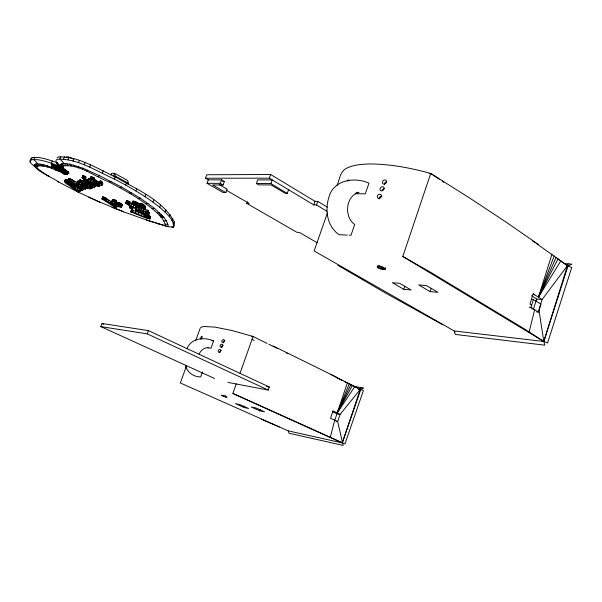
<?xml version="1.0" encoding="UTF-8"?>
<svg xmlns="http://www.w3.org/2000/svg" width="602" height="602" viewBox="0 0 602 602"><rect width="100%" height="100%" fill="white"/><g stroke="black" fill="none" stroke-linecap="round" stroke-linejoin="round"><path stroke-width="0.9" d="M89.51 197.569L88.855 197.2L100.617 202.52L77.861 191.993L78.742 192.467L57.325 181.285L58.642 181.985C50.749 176.521 40.439 173.429 34.329 165.768L34.397 164.737L35.375 164.09L37.241 163.842L43.261 164.594L60.764 170.298L64.865 171.141L65.106 170.524L65.294 171.487C64.903 175.295 61.381 173.21 61.103 170.629L65.294 171.487L68.214 173.624C65.347 175.626 61.878 173.098 62.585 169.756M89.811 179.215C94.333 178.508 92.226 182.331 97.93 184.009C99.187 185.032 100.594 184.302 99.307 182.978C99.262 178.38 104.914 183.166 101.919 185.265C97.539 185.642 92.881 182.15 89.811 179.215L90.586 177.018L92.347 177.056L94.446 178.23L93.596 180.367M58.108 164.158L57.055 163.119L61.908 170.291L62.879 168.417L65.001 169.621L64.865 171.141L68.839 173.715L68.696 172.172L61.201 166.762L60.418 165.377L60.569 164.316L63.661 163.383L69.975 164.165L82.895 168.184L99.496 175.701L121.762 187.132L140.379 198.208L154.541 208.39L163.774 217.209L166.476 221.002L167.898 224.335L168.033 226.653L146.602 220.099L168.033 226.653L173.587 227.247C173.775 218.473 165.46 212.739 159.733 207.314C145.797 196.162 130.19 187.35 114.433 179.08C96.343 171.111 78.109 158.529 57.581 159.176A28.001 6.155 21.6 0 0 57.055 163.119L62.879 168.417L62.781 170.471L63.029 169.847L63.872 170.953L64 173.805L65.49 174.256L68.214 173.624M35.827 167.386L31.176 163.578L30.1 161.885L30.16 160.583L31.033 158.394L32.245 157.551L37.896 157.415A27.271 5.832 21.8 0 1 52.246 160.997L57.739 163.007M47.979 175.882L49.492 176.702L38.934 169.884L36.707 167.318L36.775 166.43C45.654 163.97 54.737 170.351 63.082 172.849M63.759 171.931L67.003 173.797L67.063 173.128L66.19 172.578M144.939 208.977L143.931 207.449L141.207 205.718L139.626 205.259L142.87 208.014L140.161 207.397L135.706 204.04L133.072 203.13L132.019 203.514C135.503 206.373 139.845 208.315 144.254 209.187C148.957 207.246 141.086 202.55 140.71 203.626M145.692 206.825L144.736 209.142M121.634 206.802C121.025 204.379 109.895 203.152 115.96 202.994C118.963 200.105 111.152 197.945 111.716 201.979C111.889 204.176 115.14 204.387 116.848 204.966C125.374 206.614 110.866 206.26 121.386 207.096C124.591 203.235 118.12 202.626 115.697 202.016M112.446 200.075L112.551 200.933M79.697 191.263L70.976 186.063L66.995 183.016L81.977 190.563L82.64 190.556L70.878 182.113L83.911 188.84L85.665 189.194L67.891 180.367L69.004 181.849L75.137 186.357C76.221 186.612 59.606 177.838 66.325 183.723C69.26 184.483 79.554 195.665 80.781 189.63L80.435 189.367L79.697 191.263L80.021 191.677M94.71 185.476L95.432 185.235L94.341 187.418L91.481 186.537L92.588 185.943C90.45 183.685 85.439 185.213 83.565 181.857L84.611 178.922L84.114 179.584M94.68 187.192L95.515 184.859M63.541 168.176L62.864 166.972L63.18 165.941C79.622 163.902 94.755 176.672 109.451 182.158C124.253 189.878 138.904 198.103 152.035 208.48C157.227 213.349 164.481 218.263 165.302 225.9M529.128 331.958L534.561 310.128M330.265 437.3L334.735 420.211M132.606 209.014C129.37 206.065 127.842 208.277 132.606 209.014L133.328 207.103M147.753 212.754L139.333 209.33L137.211 207.427L135.713 206.998L136.391 208.239L131.161 206.034L127.887 203.965L129.49 204.153L128.896 203.596L125.683 203.024L128.971 205.598L139.047 210.294L147.467 212.777L148.513 210.708L141.921 208.111L141.192 210.03M148.513 210.708L147.731 210.775M536.849 243.84L567.453 265.617L543.802 341.484L544.84 345.179L455.315 334.441L454.254 330.972L314.124 250.944L327.405 212.988M46.723 166.912L47.144 165.573L47.882 167.175M539.189 308.856L542.116 299.525L567.453 265.617M536.691 311.926L538.489 312.099L540.972 304.191L533.447 299.548L531.649 299.39M531.604 295.755L536.841 299.066L542.116 299.525L533.139 293.829L530.001 304.078L531.536 305.086M538.489 312.099L530.972 307.411L533.447 299.548M535.991 301.053L533.492 308.984L531.694 308.811M536.043 301.602L536.841 299.066M560.898 260.764L538.451 297.2L552.011 254.074M62.841 172.864L61.585 171.675L55.369 169.719L55.76 168.5L60.576 170.494L61.652 171.623L62.751 171.668M430.114 291.624L437.887 292.316L426.509 285.574L418.736 284.919L430.114 291.624L431.182 288.403M403.739 289.299L411.038 289.946L399.668 283.316L392.369 282.707L403.739 289.299L404.792 286.146M557.429 258.852L568.025 266.001L571.734 267.536L547.564 342.997L543.802 341.484L402.806 256.467L430.739 173.451C410.82 167.935 390.292 164.022 369.568 163.962C361.524 164.248 353.118 164.745 345.879 168.62C339.761 172.059 339.618 179.885 336.977 185.627M385.069 269.463C378.011 262.344 371.743 268.635 385.069 269.463L385.619 267.822M334.825 420.143L336.969 413.807L340.085 414.432L360.267 389.396L330.588 374.376M354.819 386.567L337.158 413.047L347.422 382.699M377.311 267.22L377.868 265.587M377.966 267.649L378.515 266.016M378.816 268.101L379.651 265.648M379.824 268.53L380.652 266.084M380.908 268.913L381.743 266.468M334.208 411.663L332.974 411.068L330.536 418.247L337.677 421.581L343.148 445.405L289.058 433.237L288.185 430.851L180.329 382.962L186.334 366.4M382.007 269.229L382.834 266.784M383.03 269.455L383.587 267.822M383.918 269.576L384.475 267.943M384.618 269.576L385.167 267.943M259.944 410.865L264.556 411.843L255.805 407.908L251.207 406.944L259.944 410.865L260.44 409.465M227.962 382.405L268.236 390.066L269.305 387.026L148.453 330.618L101.979 323.492L100.812 326.593L214.59 378.5M315.072 201.331L270.674 174.497L206.802 174.753L205.515 178.222L269.35 178.177L313.808 204.921L315.072 201.331L317.781 201.384L327.307 207.148M244.171 407.546L248.558 408.472L239.837 404.574L235.457 403.656L244.171 407.546L244.653 406.162M313.808 204.921L316.517 204.981L317.781 201.384M344.487 381.593L363.375 390.645L344.946 443.937L232.876 393.452L236.293 383.813M240.025 373.293L253.073 336.473L231.905 330.498L214.763 327.082L203.747 326.525L201.662 326.976L200.263 328.075M256.369 183.52L270.892 183.58L272.217 179.9L257.686 179.893L256.369 183.52L258.642 184.867L271.141 184.934L285.22 193.347L287.259 193.377L288.554 189.735M223.696 396.44L221.355 395.228L227.014 397.23L223.696 396.44L224.2 395.025M225.163 396.936L225.667 395.522M148.581 215.087L135.608 210L147.874 215.034L148.581 215.087L149.221 212.927L148.513 212.589L147.084 216.314L149.838 218.985L146.271 218.18L130.514 211.753L131.605 209.767L143.667 214.387M149.341 213.048L148.589 213.131M82.444 169.44L82.895 168.184M269.35 178.177L270.674 174.497M202.43 371.931L200.647 376.897C193.603 376.987 187.395 372.465 185.431 365.7M186.944 348.791C191.075 338.008 204.183 336.736 213.605 340.882L210.948 348.272L207.419 347.708M195.816 340.25L199.977 328.775M317.111 242.681L299.36 232.432L296.921 232.319L246.812 203.416L247.43 201.723M225.848 192.595L212.559 184.934L223.094 184.995L224.38 181.495L221.581 179.863L208.33 179.847L207.05 183.317L223.124 192.557L225.848 192.595L227.105 189.148L219.301 184.626M207.05 183.317L220.287 183.369L221.581 179.863M100.812 326.593L147.249 333.869L148.453 330.618M173.459 223.974L174.249 221.852C162.307 199.435 136.052 189.374 115.298 176.807C97.231 168.831 78.997 156.204 58.469 156.911A27.993 6.201 21.7 0 0 57.115 157.777M165.159 212.13L165.979 209.947M169.267 216.532L170.073 214.372M172.029 220.49L172.827 218.353M149.025 217.856L149.74 215.967L148.152 214.703L147.437 216.6M149.627 218.36L150.334 216.472L149.74 215.967M149.838 218.985L150.65 216.825L150.334 216.472M149.981 218.91L150.65 216.825M159.733 207.314L160.553 205.116M139.333 209.33L140.063 207.412M140.161 207.397L140.891 205.463M141.207 205.718L141.944 203.777M138.121 214.35L138.836 212.461M140.808 207.66L141.297 206.366M145.022 196.666L145.865 194.431M141.899 206.072L142.629 204.131M141.545 207.916L142.275 205.989M142.215 208.096L142.697 206.81M143.073 206.81L143.803 204.868M147.084 216.314L142.441 213.62L147.339 217.826L140.906 215.471L141.62 213.582M143.931 207.449L144.661 205.508M143.005 210.67L143.727 208.751M144.518 208.021L145.255 206.087M144.254 209.187L144.984 207.254M144.886 208.548L145.616 206.614M143.065 213.785L143.539 212.514M144.811 211.31L145.534 209.391M143.637 216.547L144.345 214.658M144.48 214.38L144.962 213.116M144.924 214.651L145.398 213.386M144.563 216.901L145.278 215.019M145.488 215.072L145.962 213.808M146.647 211.987L147.37 210.068M145.782 215.305L146.263 214.041M147.016 212.145L147.738 210.218M146.196 215.621L146.911 213.725M147.37 212.318L148.092 210.391M147.467 212.777L148.363 210.565M145.917 217.42L146.391 216.163M146.647 215.975L147.121 214.711M147.874 215.034L148.724 212.679M148.265 214.703L148.987 212.799M152.998 202.137L153.834 199.924M147.656 216.773L149.01 213.198M148.498 214.839L149.221 212.927M148.318 217.292L149.033 215.403M128.896 203.596L129.626 201.67L127.579 200.955L126.42 201.098L125.683 203.024M129.182 204.138L130.062 201.911L129.626 201.67M129.49 204.153L130.062 201.911M129.603 205.214L130.333 203.288L136.353 206.012M129.242 207.607L130.423 205.658L129.701 207.57M129.415 207.773L130.175 205.643M135.864 190.947L136.722 188.704M129.866 207.517L130.348 206.245M131.981 203.16L132.718 201.218L133.802 201.188L137.128 202.43L139.995 204.454M130.356 207.652L130.837 206.381M131.161 206.034L131.891 204.116M132.019 203.514L132.718 201.218M132.357 203.04L133.095 201.098M130.747 207.788L131.477 205.884M132.244 203.807L132.733 202.52M131.04 207.901L131.522 206.629M133.072 203.13L133.802 201.188M131.605 208.157L132.086 206.885M130.687 211.927L131.605 209.767M132.086 208.442L132.809 206.539M134.05 203.401L134.788 201.459M132.222 208.992L132.944 207.088M130.514 211.753L131.386 211.769L132.101 209.88M132.448 208.713L134.065 205.094M134.946 203.724L135.683 201.783M131.386 211.769L131.973 211.942L132.688 210.053M134.705 204.778L134.284 204.191L137.858 206.441L134.705 204.778L135.194 203.484M131.973 211.942L132.387 212.085L133.102 210.196M135.706 204.04L136.443 202.099M140.906 215.471L132.756 212.22L133.471 210.331M135.653 205.357L136.142 204.063M136.391 204.371L137.128 202.43M135.676 207.103L136.202 205.718M135.736 207.269L136.466 205.342M135.909 206.99L136.398 205.703M135.909 207.517L136.398 206.23M136.797 205.952L137.286 204.657M135.631 210.121L136.413 208.029M136.729 207.238L137.211 205.952M137.58 205.056L138.317 203.115M135.811 210.309L136.376 208.668M136.225 210.023L136.707 208.751M135.375 213.243L136.082 211.362M138.528 205.749L139.265 203.807M137.918 207.818L138.407 206.539M138.182 208.111L138.663 206.825M138.437 208.42L138.919 207.141M139.265 206.388L140.462 203.243M138.791 208.819L139.273 207.532M140.07 205.274L140.808 203.333M140.281 205.35L141.018 203.401M139.799 206.953L141.192 203.461M115.629 204.063L116.352 202.167M116.254 207.351L114.892 206.366L115.614 204.477L116.969 205.47L116.178 207.442L114.35 206.892L102.159 199.112L102.686 196.892L104.838 197.479L112.499 202.603M116.329 204.213L117.059 202.317M115.727 207.449L116.645 205.116M117.029 204.371L117.759 202.468M115.983 207.472L116.969 205.47M116.178 207.442L116.901 205.32M117.638 204.507L118.361 202.603M117.413 206.313L117.894 205.049M117.48 206.275L117.962 205.011M125.63 185.062L126.495 182.805M117.608 206.29L118.09 205.026M118.316 204.68L119.038 202.776M117.774 206.313L118.255 205.056M117.962 206.343L118.436 205.086M118.18 206.366L118.662 205.101M118.925 204.861L119.647 202.957M118.872 206.328L119.354 205.064M119.497 205.079L120.219 203.175M128.008 184.385L128.414 183.301L127.677 180.51L114.5 173.263L111.626 173.286L110.986 174.949M120.076 205.35L120.799 203.453M120.347 205.508L121.07 203.604M120.633 205.681L121.356 203.777M120.934 205.884L121.657 203.98M121.243 206.11L121.965 204.213M120.912 207.291L121.634 205.402M121.499 206.313L122.221 204.409M121.386 207.096L122.326 204.529M125.765 203.318L126.578 200.933M126.232 202.821L126.962 200.887M126.849 202.889L127.579 200.955M127.21 202.964L127.94 201.038M127.594 203.085L128.331 201.151M128.294 203.333L129.031 201.407M113.304 176.378L114.5 173.263L115.208 176.062L114.794 177.154M114.892 206.366L104.71 199.736L105.44 197.832M105.342 200.157L106.072 198.254M106.027 200.624L106.75 198.728M114.433 179.08L115.298 176.807M106.757 201.136L107.487 199.239M108.149 202.091L108.879 200.195M109.639 203.092L110.369 201.203M110.061 203.371L110.783 201.482M110.505 203.672L111.227 201.783M111.054 204.033L112.551 199.917M111.716 201.979L112.792 199.811M111.829 202.829L112.311 201.565M112.062 201.715L113.191 199.781M111.776 204.492L112.258 203.235M112.461 201.693L112.995 201.715L113.725 199.811M112.995 201.715L113.643 201.813L114.372 199.902M112.785 205.109L113.507 203.228M113.643 201.813L114.38 202.016L115.11 200.105M114.154 203.626L114.636 202.362M115.96 202.994L114.771 202.167L115.501 200.255M113.838 205.733L115.035 202.528M115.163 202.355L115.893 200.451M114.974 203.912L115.456 202.648M115.464 202.528L116.194 200.624M115.561 202.934L116.728 201.015M115.787 202.739L116.517 200.835M558.099 258.694L538.451 297.2L554.231 255.88M97.93 184.009L98.69 182.03L93.453 178.659M102.393 173.09L103.273 170.802M98.442 184.235L99.21 182.255L98.69 182.03M98.931 184.408L100.113 180.916M99.48 183.317L100.353 180.924M98.593 186.289C94.198 183.317 77.726 175.521 93.874 184.46C95.989 185.401 99.992 188.817 99.353 184.325M99.338 184.513L99.849 183.196M101.919 185.265L101.527 184.137L99.992 183.053L100.76 181.067M98.758 186.387L99.518 184.423M99.631 184.513L100.135 183.189M98.939 186.515L99.443 185.205M99.006 186.695L99.556 185.318M100.346 183.241L101.106 181.247M101.076 183.723L101.836 181.736M101.527 184.137L102.295 182.15M101.098 185.529L101.61 184.212M101.384 185.544L102.543 182.504M101.595 185.514L102.664 182.812M101.971 198.916L102.686 196.892M102.159 199.112L103.062 196.801M101.949 198.788L103.228 198.984L103.958 197.087M104.71 199.736L104.108 199.382L104.838 197.479M82.331 190.638L83.211 188.479L80.819 186.981L80.081 188.893M83.354 187.854L83.851 186.575M94.755 186.816C93.423 184.272 90.014 183.896 87.41 183.618C83.339 182.398 88.328 182 85.853 181.337L86.62 179.373L85.108 178.914L84.34 180.886L83.279 181.089L83.565 181.857M82.466 190.39L83.211 188.479M82.602 190.631L83.377 188.644M83.279 181.164L79.855 179.908L79.02 182.022L85.619 185.702L87.839 187.854L78.696 183.392L76.981 183.113L87.561 188.494L90.3 188.84L88.11 186.695L92.144 188.042L84.942 184.408L85.446 183.106M85.657 182.541L86.161 181.232M86.221 181.518L86.981 179.554L86.62 179.373M85.898 182.85L86.402 181.548M84.747 186.71L85.243 185.416M86.643 181.751L87.403 179.787L86.981 179.554M86.221 183.143L87.222 180.766M84.363 188.373L84.859 187.094M86.966 181.962L88.509 178.659L90.932 179.689L90.172 181.669M85.935 184.927L86.44 183.633M86.613 183.384L88.298 178.689M87.741 180.638L88.509 178.659M84.799 188.614L85.296 187.327M87.674 181.044L88.185 179.727M85.499 187.094L85.996 185.8M88.02 180.66L88.787 178.689M87.027 183.535L87.787 181.578L89.916 181.864L89.156 183.828M88.359 180.75L89.126 178.771M85.311 188.915L85.808 187.628M87.41 183.618L88.17 181.653M85.364 189.337L87.41 184.122M88.75 180.901L89.51 178.922M85.642 189.359L86.41 187.267M87.975 183.693L88.735 181.729M90.037 178.869L90.812 176.883M86.831 187.628L87.328 186.342M90.067 179.622L90.578 178.297M87.757 185.83L88.509 183.888M88.569 183.76L89.329 181.796M90.428 178.817L91.195 176.83M90.94 178.869L91.707 176.883M89.675 183.896L90.435 181.932M91.579 179.05L92.347 177.056M89.096 186.439L89.849 184.49L91.263 185.138L91.85 185.416L91.098 187.357M90.277 183.994L91.03 182.03M92.354 179.366L93.122 177.372M90.842 184.122L91.346 182.812M92.964 179.674L93.731 177.68M89.811 188.05L90.308 186.755M91.421 184.31L91.925 183M90.511 187.079L91.263 185.138M93.438 179.975L94.205 177.989M90.097 188.968L90.782 187.342M93.22 181.142L93.987 179.155M90.3 188.84L90.797 187.553M92.076 184.588L92.58 183.279M91.481 186.462L92.083 185.16M91.707 186.462L92.211 185.168M91.858 186.469L92.354 185.168M92.407 184.746L92.911 183.437M91.459 187.546L91.963 186.251M92.008 186.447L92.512 185.145M93.957 181.699L94.717 179.712M92.768 184.934L93.272 183.625M91.715 188.14L92.219 186.846M92.392 186.244L92.896 184.942M92.068 187.929L92.573 186.635M92.023 188.117L92.64 186.748M93.167 185.16L93.679 183.851M94.807 182.263L95.567 180.284M93.603 185.424L94.108 184.114M93.972 185.657L94.476 184.347M94.168 185.8L94.672 184.498M93.957 187.425L94.454 186.131M95.688 182.805L96.455 180.826M94.589 186.334L95.349 184.378M94.341 187.418L95.093 185.461M96.523 183.286L97.283 181.3M97.178 183.633L97.938 181.653M70.976 186.063L71.472 184.791M73.023 182.572L73.775 180.638M72.105 186.77L72.842 184.867M72.391 186.951L73.128 185.047M72.895 187.275L73.391 186.003M73.843 184.558L74.347 183.271M74.475 183.317L75.227 181.383M73.745 187.794L74.242 186.522M75.25 185.551L76.002 183.633M76.243 184.22L76.996 182.286C75.242 182.188 69.764 177.394 68.763 178.975M77.033 183.196L77.748 181.142L79.953 181.706M84.129 164.82L85.025 162.525M75.077 188.592L75.822 186.688M77.146 183.061L77.899 181.119M77.199 183.324L78.094 181.104M77.568 183.038L78.32 181.104M76.416 186.364L77.169 184.445M77.748 183.046L78.501 181.104M78.019 183.113L78.772 181.172M78.696 183.392L79.449 181.45M79.02 182.022L80.149 179.878M78.177 185.205L78.674 183.919M77.643 187.222L78.14 185.95M79.389 181.834L79.803 181.902L80.563 179.953M79.201 183.64L79.697 182.346M77.026 189.728L77.763 187.824M79.803 181.902L80.397 182.097L81.15 180.148M82.06 177.748L84.295 178.312L85.07 179.245L82.06 177.748L82.895 175.671L85.951 177.169L84.95 177.108M82.09 177.906L82.895 175.671M82.316 177.665L83.084 175.686M82.609 177.733L83.377 175.754M78.87 188.08L79.614 186.168M84.942 184.408L81.217 182.459L81.97 180.502M82.993 177.846L83.761 175.859M80.111 186.191L80.856 184.265M83.385 177.906L84.16 175.927M83.926 178.132L84.694 176.145M84.295 178.312L85.063 176.333M81.714 185.032L84.039 179.125M83.49 180.961L84.25 178.997M84.551 178.448L85.318 176.469M79.72 191.692L80.209 190.428M84.942 178.719L85.717 176.74M80.841 189.359L81.579 187.448M81.887 187.102L82.384 185.815M89.683 167.16L90.571 164.873M85.07 179.245L85.92 176.98M84.34 180.886L85.002 181.014L85.77 179.05M81.759 189.908L82.497 188.005M84.017 183.911L84.521 182.609M83.527 186.033L84.024 184.746M85.002 181.014L85.409 181.149L86.169 179.178M67.213 171.352L68.696 172.172L65.919 171.585L66.16 170.968M64.429 181.804L65.272 179.712L66.483 179.84L68.387 180.555L67.635 182.474M64.858 181.48L65.272 179.712M65.001 181.616L65.753 179.689M73 161.043L73.895 158.747M65.731 181.759L66.483 179.84M66.634 182.06L67.379 180.133M67.793 180.555L68.643 178.433M68.011 180.909L68.974 178.44M68.718 180.517L69.478 178.583M67.627 183.73L68.816 180.758M68.485 182.903L68.982 181.616M69.35 180.758L70.103 178.824M68.568 184.453L69.064 183.174M70.043 181.067L70.795 179.133M69.742 185.258L70.238 183.986M71.111 181.586L71.864 179.652M78.478 162.743L79.374 160.456M72.052 182.075L72.804 180.141M57.446 163.752L56.866 165.234L60.802 168.989M60.712 156.595L59.816 158.868L65.844 165.241M63.571 159.041L64.467 156.761M68.214 173.278C66.875 175.709 59.786 172.067 64.399 173.233C67.815 175.581 59.907 172.541 60.825 169.869L60.576 170.494L51.373 163.225A27.278 5.787 21.8 0 0 37.023 159.628L31.372 159.748L30.16 160.583M51.561 168.319L51.373 163.225L61.216 170.231L61.457 169.613L51.373 163.225L52.246 160.997M55.369 169.719L61.043 171.179L61.284 170.554L61.697 171.517L60.825 169.869M67.951 159.786L68.846 157.498M30.1 161.885L30.965 159.696M31.372 159.748L32.245 157.551M34.893 157.235L34.021 159.447L39.085 165.64M77.748 181.142L78.252 181.571M42.689 166.001L43.261 164.594L43.931 166.22M352.494 385.363L337.158 413.047L349.31 383.73M538.451 297.2L556.173 257.287M79.855 179.908L80.344 180.427M337.158 413.047L350.906 384.55M199.089 354.285C200.579 350.439 204.371 347.234 208.668 347.61M131.281 209.752L132.229 210.497M62.585 170.614L63.029 169.847M99.307 182.978L99.992 183.053M94.446 178.23L93.634 178.327M100.195 202.257L123.538 211.761M86.507 171.149L87.463 170.11M130.017 205.651L130.446 206.095M65.001 169.621L63.797 170.765L62.879 168.417M64.211 174.001L67.01 174.083M102.679 183.286L102.144 183.565M65.603 170.607L64.865 171.141L66.348 170.614M67.627 172.736C66.378 174.55 61.81 173.925 62.239 172.097C63.842 171.743 68.891 175.016 64.76 173.94M98.186 176.574L99.496 175.701M150.688 217.029L150.282 217.126M358.657 389.261L361.742 387.718M566.083 265.03L568.408 263.902L571.9 264.112L568.025 266.001L543.802 341.484L454.254 330.972L454.924 332.056M109.451 182.158L111.024 181.428M119.941 187.726L121.762 187.132M129.55 193.212L131.582 192.753M138.151 198.54L140.379 198.208M67.951 171.924L66.626 172.112L64 173.805L63.218 173.391L64.843 174.076L62.736 172.782L61.457 169.613M114.794 200.767L115.464 200.782M145.669 203.649L148.054 203.446M152.035 208.48L154.541 208.39M60.042 171.675L61.652 171.623M428.993 173.459L430.739 173.451L470.064 198.291L505.891 221.987L538.316 244.427M222.627 181.488L224.38 181.495M157.19 212.98L159.793 212.995M356.264 192.362L359.01 192.392C345.48 195.778 343.832 217.029 354.706 224.478L350.981 235.277L349.16 235.186M65.919 171.585L67.695 171.608M355.203 193.724L365.279 193.852L368.958 183.189C354.766 176.679 333.516 179.727 328.955 197.087C324.681 210.038 327.172 226.698 339.137 234.712L347.339 235.104M246.812 203.416L249.22 203.468L225.983 190.044M159.154 215.049L161.795 215.11M160.132 216.08L162.788 216.163M160.614 216.592L163.285 216.69M160.862 216.848L163.533 216.946M163.654 217.081L160.982 216.976L163.774 217.209M564.691 263.684L568.408 263.902M161.103 217.104L163.834 217.292M163.767 220.814L166.476 221.002M116.705 205.591L115.689 205.327M529.173 307.246L530.972 307.411M165.181 224.072L167.898 224.335M67.717 173.767L65.061 174.211L63.827 173.805M251.719 336.277L253.073 336.473L267.153 343.433M211.836 340.612L213.605 340.882M353.464 386.281L363.819 388.079L360.733 389.622L342.275 442.914L288.185 430.851M358.198 389.035L360.267 389.396L342.275 442.914L232.876 393.452M266.551 386.514L269.305 387.026M332.974 411.068L340.085 414.432L337.677 421.581L336.119 421.257M87.087 180.028L87.779 180.111L87.403 179.787M117.571 203.07L118.233 203.205M158.01 223.748L158.762 223.921M100.098 182.534L99.21 182.255M64.986 173.767L67.424 173.963L67.063 173.128M115.87 200.902L116.291 201.023M171.848 226.736L173.587 227.247L174.369 225.148L174.249 221.852M58.597 168.522L51.373 165.061L60.764 170.298L51.373 166.664L55.79 168.018M55.79 167.905L51.373 166.438L60.764 170.298L51.373 165.52L53.781 166.573M147.121 220.197L123.493 211.829M87.787 181.578L86.981 181.187M65.076 171.939L66.34 172.42M53.781 166.904L51.373 165.979L60.764 170.298L51.373 166.664M114.38 202.016L114.771 202.167M122.695 211.43L111.98 207.291M86.823 181.812L87.222 181.977M59.184 166.212L51.373 163.225L54.338 165.211M65.189 171.713L66.483 172.262M85.409 181.149L85.853 181.337M80.397 182.097L81.217 182.459M261.306 419.21L279.223 426.991M103.228 198.984L104.108 199.382M101.979 323.492L103.687 324.275M147.249 333.869L268.236 390.066M332.989 411.934L336.969 413.807M273.06 345.932L336.315 377.093M252.005 339.31L254.225 340.408M268.816 344.254L277.101 348.347M286.213 352.855L287.869 353.667M336.187 377.492L342.831 380.773M72.187 158.507C70.584 157.92 66.995 155.662 65.972 157.272M63.014 166.686L60.418 165.377L62.864 166.972M61.043 171.179L55.76 168.5L60.674 170.787L60.915 170.17L61.697 171.517M62.239 172.097L63.579 172.819M64.918 173.534L66.258 174.249M442.741 324.787L384.821 292.655L337.88 265.286M115.208 176.062L128.414 183.301M39.469 170.569L41.222 171.532M402.806 256.467L430.182 272.044L524.086 328.715L543.802 341.484L538.925 309.706M35.398 167.318L37.444 168.492L35.179 167.115M36.895 168.718L38.934 169.884M205.515 178.222L208.33 179.847M220.287 183.369L223.094 184.995M270.892 183.58L287.259 193.377M316.517 204.981L326.848 211.204M60.569 164.316L63.18 165.941M65.746 172.992L66.468 173.444M67.003 173.797L66.927 173.218C65.979 171.954 59.026 170.231 62.789 172.714L63.233 173.526M62.969 173.18L61.946 172.195M136.586 202.821L137.361 203.31M34.329 165.768L36.707 167.318M533.229 293.836L534.757 294.86M430.739 173.451L439.197 179.163M442.274 181.24L443.809 182.278M532.236 240.717L535.313 242.802M34.397 164.737L36.775 166.43M73 158.996L73.61 159.455M61.667 163.639L64.008 165.467M35.375 164.09L37.633 165.866M66.476 163.556L68.161 165.415M39.905 164.007L41.515 165.798M61.216 170.231L57.055 163.119L58.755 165.302M126.736 201.715L126.42 201.098M69.975 164.165L71.209 165.941M57.055 163.119L60.478 168.169M100.383 181.541L100.128 181.142M61.141 168.093L59.124 164.94L61.908 170.291L61.412 166.972L60.945 166.536L61.908 170.291L59.643 165.399M74.008 165.166L74.716 166.814M60.162 165.851L61.908 170.291L60.682 166.31M60.915 169.779L61.103 170.629M78.38 166.528L78.516 168.003M347.181 181.051A2.227 0.85 -63.8 0 1 348.882 180.841M382.496 181.759A2.303 1.829 -47.5 0 1 385.897 180.254A2.303 1.829 -47.5 0 1 385.122 183.798A2.303 1.829 -47.5 0 1 382.383 182.308M384.415 184.686A2.295 1.829 -47.5 0 1 384.392 184.159M384.512 183.618A2.295 1.829 -47.5 0 1 386.627 181.804M380.103 188.576A2.303 1.836 -47.8 0 1 382.955 186.71A2.303 1.836 -47.8 0 1 383.79 189.495M383.444 189.984A2.303 1.836 -47.8 0 1 381.179 190.819A2.303 1.836 -47.8 0 1 380.005 189.126M382.127 190.413A2.295 1.836 -47.8 0 1 384.189 188.539M379.343 199.021A2.303 1.836 -48.2 0 1 381.999 196.056M221.92 340.762A1.55 1.212 -59.5 0 1 224.094 339.867A1.55 1.212 -59.5 0 1 223.492 342.335A1.55 1.212 -59.5 0 1 221.822 341.146M223.56 342.831A1.543 1.212 -59.5 0 1 223.477 342.109M223.575 341.733A1.543 1.212 -59.5 0 1 224.96 340.551M220.197 345.473A1.55 1.212 -59.8 0 1 222.04 344.291A1.55 1.212 -59.8 0 1 222.469 346.3M222.236 346.632A1.55 1.212 -59.8 0 1 220.114 345.857M221.882 347.527A1.543 1.212 -59.8 0 1 221.777 346.812M221.852 346.428A1.543 1.212 -59.8 0 1 223.207 345.202M219.828 352.388A1.55 1.212 -60.1 0 1 221.258 350.402M379.207 198.412A2.303 1.844 -48.2 0 0 381.164 194.988A2.303 1.844 -48.2 0 0 377.604 195.59A2.303 1.844 -48.2 0 0 379.207 198.412M201.369 338.745A1.513 0.512 -67.2 0 0 202.046 336.352A1.513 0.512 -67.2 0 0 200.744 337.985A1.513 0.512 -67.2 0 0 201.369 338.745M219.655 352.298A1.55 1.219 -60.1 0 0 220.467 349.777A1.55 1.219 -60.1 0 0 218.233 350.68A1.55 1.219 -60.1 0 0 219.655 352.298"/></g></svg>
